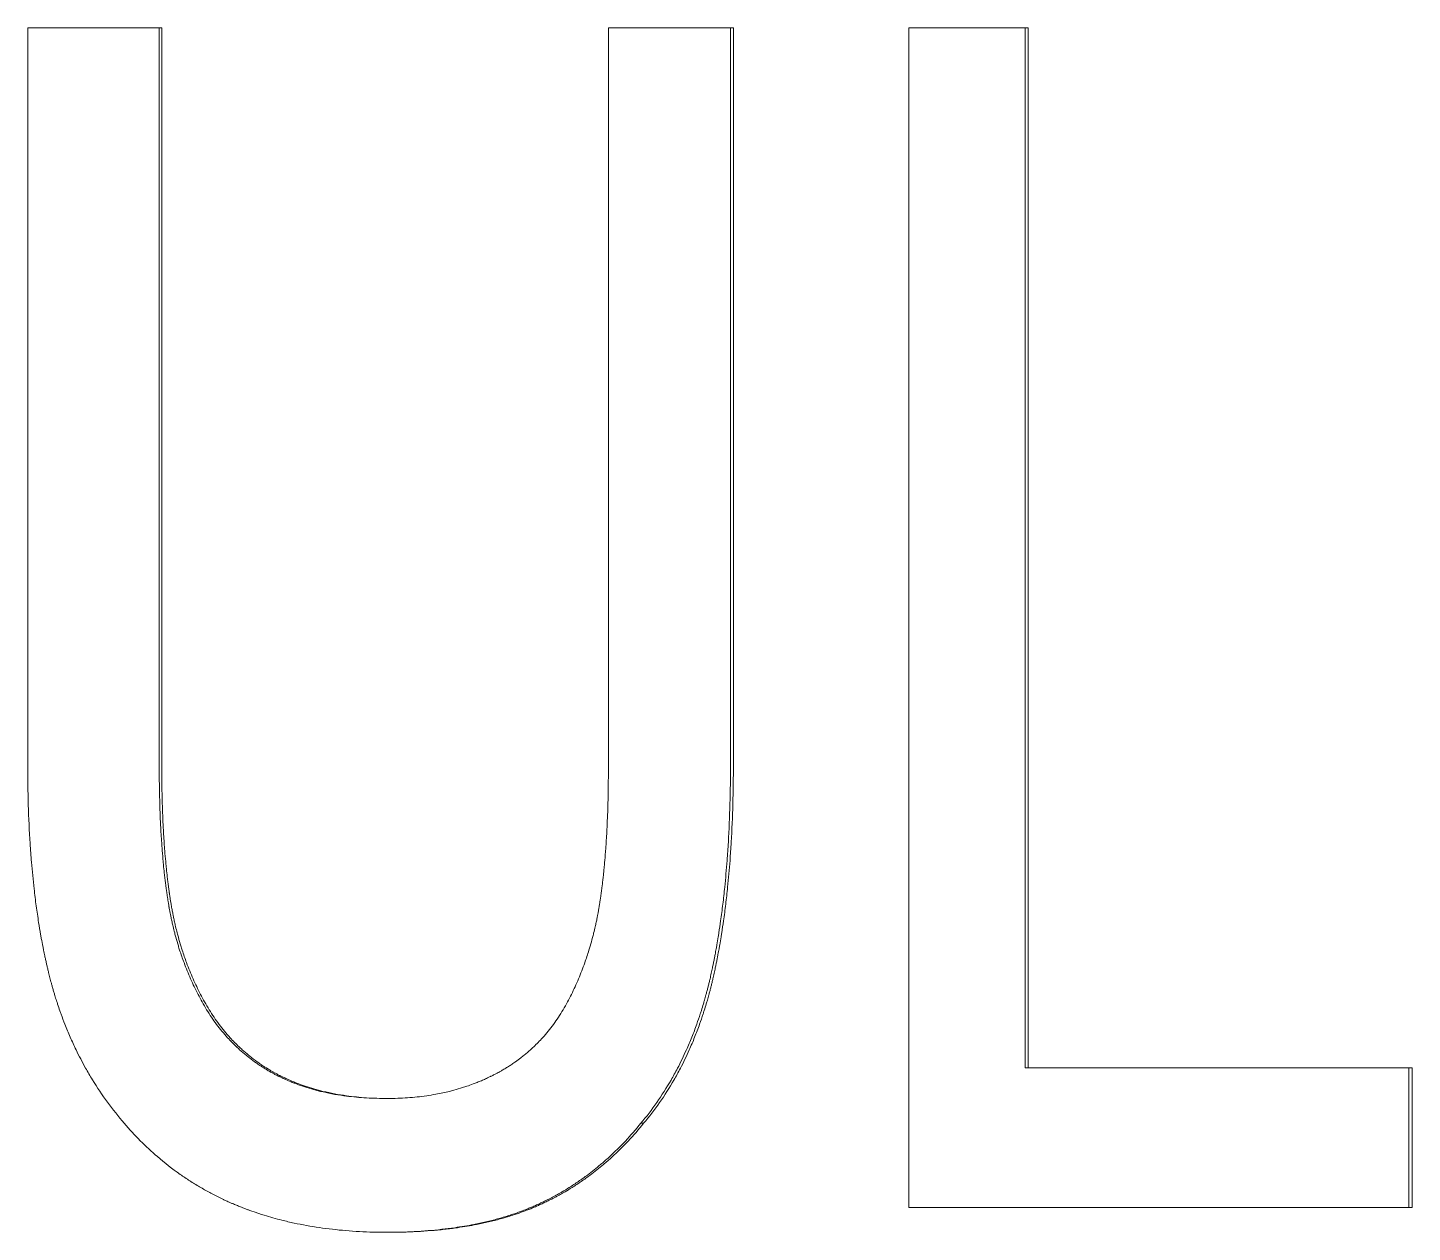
# Model space of a CAD drawing. Header units: millimetres. Extents: x 0 to 8410, y 0 to 5940.
# Drawn here: x 486.487 to 489.42, y 4859.147 to 4861.7 of the extents above; entities that cross this region are included whole.
import ezdxf

# ---------------------------------------------------------------- set-up
doc = ezdxf.new("R2010")
doc.units = ezdxf.units.MM
doc.header["$LTSCALE"] = 10
doc.layers.add('가시적인 것(ISO)', color=3, linetype='Continuous', lineweight=5, true_color=0x00ff00)

msp = doc.modelspace()

# ---------------------------------------------------------------- linework, layer by layer
at = {"layer": '가시적인 것(ISO)'}
for p, q in [((486.771, 4861.6998), (486.4871, 4861.6998)), ((486.4871, 4860.1399), (486.4871, 4861.6998)), ((486.771, 4861.6998), (486.771, 4860.1399)), ((487.9819, 4861.6998), (487.7171, 4861.6998)), ((487.7171, 4860.1318), (487.7171, 4861.6998)), ((487.9819, 4861.6998), (487.9819, 4860.1399)), ((488.6064, 4861.6998), (488.3532, 4861.6998)), ((488.3532, 4859.1998), (488.3532, 4861.6998)), ((488.6064, 4861.6998), (488.6064, 4859.4956)), ((488.5999, 4859.4956), (488.6064, 4859.4956)), ((489.4199, 4859.4956), (488.6064, 4859.4956)), ((489.4199, 4859.4956), (489.4199, 4859.1998)), ((487.2439, 4859.4308), (487.2495, 4859.4308)), ((487.7858, 4859.3781), (487.7918, 4859.3781)), ((488.3532, 4859.1998), (489.4199, 4859.1998))]:
    msp.add_line(p, q, dxfattribs=at)
for points in [[(486.7657, 4861.6998), (486.7657, 4861.1798), (486.7657, 4860.6598), (486.7657, 4860.1399)], [(487.9758, 4861.6998), (487.9758, 4861.1798), (487.9758, 4860.6598), (487.9758, 4860.1399)], [(488.5999, 4861.6998), (488.5999, 4860.9651), (488.5999, 4860.2304), (488.5999, 4859.4956)]]:
    msp.add_open_spline(points, degree=3, dxfattribs=at)
for points, knots in [([(486.6917, 4859.3781), (486.6793, 4859.3925), (486.6674, 4859.4074), (486.6562, 4859.4228), (486.6449, 4859.4382), (486.6343, 4859.454), (486.6242, 4859.4704), (486.6192, 4859.4786), (486.6144, 4859.4869), (486.6097, 4859.4953), (486.6026, 4859.5079), (486.5959, 4859.5208), (486.5895, 4859.534), (486.5874, 4859.5384), (486.5853, 4859.5428), (486.5832, 4859.5473), (486.5791, 4859.5562), (486.5752, 4859.5652), (486.5714, 4859.5744), (486.5695, 4859.579), (486.5676, 4859.5836), (486.5658, 4859.5882), (486.5631, 4859.5952), (486.5604, 4859.6022), (486.5579, 4859.6093), (486.557, 4859.6117), (486.5562, 4859.614), (486.5553, 4859.6164), (486.5537, 4859.6212), (486.5521, 4859.626), (486.5505, 4859.6308), (486.5497, 4859.6332), (486.5489, 4859.6356), (486.5481, 4859.638), (486.5469, 4859.6417), (486.5458, 4859.6453), (486.5447, 4859.649), (486.5443, 4859.6502), (486.5439, 4859.6515), (486.5436, 4859.6527), (486.5428, 4859.6551), (486.5421, 4859.6576), (486.5414, 4859.6601), (486.541, 4859.6613), (486.5407, 4859.6626), (486.5403, 4859.6638), (486.5396, 4859.6663), (486.5389, 4859.6688), (486.5382, 4859.6713), (486.5379, 4859.6725), (486.5375, 4859.6737), (486.5372, 4859.675), (486.5367, 4859.6769), (486.5362, 4859.6788), (486.5357, 4859.6806), (486.5352, 4859.6825), (486.5347, 4859.6844), (486.5342, 4859.6863), (486.5337, 4859.6882), (486.5332, 4859.6901), (486.5328, 4859.692), (486.5323, 4859.6939), (486.5318, 4859.6958), (486.5313, 4859.6977), (486.5307, 4859.7003), (486.5301, 4859.7029), (486.5295, 4859.7054), (486.5292, 4859.7067), (486.5289, 4859.708), (486.5286, 4859.7093), (486.528, 4859.7119), (486.5274, 4859.7145), (486.5268, 4859.7171), (486.5265, 4859.7185), (486.5262, 4859.7198), (486.5259, 4859.7211), (486.5253, 4859.7237), (486.5247, 4859.7264), (486.5241, 4859.729), (486.5239, 4859.7303), (486.5236, 4859.7317), (486.5233, 4859.733), (486.5224, 4859.737), (486.5216, 4859.741), (486.5208, 4859.7451), (486.5202, 4859.7478), (486.5197, 4859.7505), (486.5192, 4859.7532), (486.5181, 4859.7587), (486.5171, 4859.7642), (486.516, 4859.7698), (486.5155, 4859.7725), (486.515, 4859.7753), (486.5145, 4859.7781), (486.5131, 4859.7866), (486.5116, 4859.7951), (486.5103, 4859.8037), (486.5094, 4859.8095), (486.5085, 4859.8153), (486.5076, 4859.8211), (486.5059, 4859.8328), (486.5043, 4859.8447), (486.5028, 4859.8568), (486.5021, 4859.8629), (486.5014, 4859.869), (486.5007, 4859.8751), (486.4986, 4859.8936), (486.4967, 4859.9124), (486.4951, 4859.9318), (486.4941, 4859.9447), (486.4931, 4859.9578), (486.4922, 4859.971), (486.4905, 4859.9976), (486.4893, 4860.0249), (486.4884, 4860.0531), (486.4875, 4860.0812), (486.4871, 4860.1101), (486.4871, 4860.1399)], [0, 0, 0, 0, 0.166667, 0.166667, 0.166667, 0.333333, 0.333333, 0.333333, 0.416667, 0.416667, 0.416667, 0.541667, 0.541667, 0.541667, 0.583333, 0.583333, 0.583333, 0.666667, 0.666667, 0.666667, 0.708333, 0.708333, 0.708333, 0.770833, 0.770833, 0.770833, 0.791667, 0.791667, 0.791667, 0.833333, 0.833333, 0.833333, 0.854167, 0.854167, 0.854167, 0.885417, 0.885417, 0.885417, 0.895833, 0.895833, 0.895833, 0.916667, 0.916667, 0.916667, 0.927083, 0.927083, 0.927083, 0.947917, 0.947917, 0.947917, 0.958333, 0.958333, 0.958333, 0.973958, 0.973958, 0.973958, 0.989583, 0.989583, 0.989583, 1.005208, 1.005208, 1.005208, 1.020833, 1.020833, 1.020833, 1.041667, 1.041667, 1.041667, 1.052083, 1.052083, 1.052083, 1.072917, 1.072917, 1.072917, 1.083333, 1.083333, 1.083333, 1.104167, 1.104167, 1.104167, 1.114583, 1.114583, 1.114583, 1.145833, 1.145833, 1.145833, 1.166667, 1.166667, 1.166667, 1.208333, 1.208333, 1.208333, 1.229167, 1.229167, 1.229167, 1.291667, 1.291667, 1.291667, 1.333333, 1.333333, 1.333333, 1.416667, 1.416667, 1.416667, 1.458333, 1.458333, 1.458333, 1.583333, 1.583333, 1.583333, 1.666667, 1.666667, 1.666667, 1.833333, 1.833333, 1.833333, 2, 2, 2, 2]), ([(486.7657, 4860.1399), (486.7657, 4860.1205), (486.7658, 4860.1017), (486.7662, 4860.0834), (486.7665, 4860.0651), (486.7671, 4860.0473), (486.7678, 4860.03), (486.7681, 4860.0214), (486.7685, 4860.0129), (486.7689, 4860.0045), (486.7696, 4859.992), (486.7704, 4859.9797), (486.7712, 4859.9678), (486.7715, 4859.9638), (486.7718, 4859.9598), (486.7721, 4859.9559), (486.7727, 4859.9481), (486.7734, 4859.9403), (486.7741, 4859.9328), (486.7744, 4859.929), (486.7748, 4859.9252), (486.7751, 4859.9215), (486.7757, 4859.9159), (486.7763, 4859.9104), (486.7769, 4859.905), (486.7771, 4859.9031), (486.7773, 4859.9013), (486.7775, 4859.8995), (486.7779, 4859.896), (486.7783, 4859.8924), (486.7788, 4859.8889), (486.779, 4859.8871), (486.7792, 4859.8854), (486.7794, 4859.8836), (486.7798, 4859.881), (486.7801, 4859.8784), (486.7805, 4859.8758), (486.7806, 4859.8749), (486.7807, 4859.8741), (486.7808, 4859.8732), (486.7811, 4859.8715), (486.7813, 4859.8698), (486.7815, 4859.8681), (486.7817, 4859.8673), (486.7818, 4859.8664), (486.7819, 4859.8656), (486.7821, 4859.8639), (486.7824, 4859.8622), (486.7826, 4859.8605), (486.7828, 4859.8597), (486.7829, 4859.8588), (486.783, 4859.858), (486.7832, 4859.8568), (486.7834, 4859.8555), (486.7836, 4859.8543), (486.7838, 4859.853), (486.784, 4859.8518), (486.7842, 4859.8506), (486.7844, 4859.8493), (486.7846, 4859.8481), (486.7848, 4859.8469), (486.7849, 4859.8457), (486.7852, 4859.8445), (486.7854, 4859.8432), (486.7856, 4859.8416), (486.7859, 4859.84), (486.7862, 4859.8384), (486.7863, 4859.8376), (486.7865, 4859.8368), (486.7866, 4859.8359), (486.7869, 4859.8343), (486.7872, 4859.8327), (486.7875, 4859.8311), (486.7876, 4859.8303), (486.7878, 4859.8295), (486.7879, 4859.8287), (486.7882, 4859.8271), (486.7885, 4859.8255), (486.7889, 4859.8239), (486.789, 4859.8231), (486.7892, 4859.8223), (486.7893, 4859.8215), (486.7898, 4859.8191), (486.7903, 4859.8167), (486.7908, 4859.8143), (486.7911, 4859.8127), (486.7915, 4859.8112), (486.7918, 4859.8096), (486.7925, 4859.8064), (486.7932, 4859.8033), (486.7939, 4859.8001), (486.7943, 4859.7986), (486.7946, 4859.797), (486.795, 4859.7954), (486.7961, 4859.7908), (486.7973, 4859.7861), (486.7985, 4859.7815), (486.7993, 4859.7784), (486.8001, 4859.7753), (486.8009, 4859.7723), (486.8026, 4859.7662), (486.8044, 4859.7601), (486.8062, 4859.7541), (486.8071, 4859.7511), (486.8081, 4859.7481), (486.809, 4859.7451), (486.8119, 4859.7362), (486.815, 4859.7273), (486.8182, 4859.7186), (486.8204, 4859.7128), (486.8226, 4859.7071), (486.8249, 4859.7014), (486.8296, 4859.69), (486.8345, 4859.6788), (486.8398, 4859.6678), (486.845, 4859.6568), (486.8506, 4859.646), (486.8565, 4859.6354)], [0, 0, 0, 0, 0.166667, 0.166667, 0.166667, 0.333333, 0.333333, 0.333333, 0.416667, 0.416667, 0.416667, 0.541667, 0.541667, 0.541667, 0.583333, 0.583333, 0.583333, 0.666667, 0.666667, 0.666667, 0.708333, 0.708333, 0.708333, 0.770833, 0.770833, 0.770833, 0.791667, 0.791667, 0.791667, 0.833333, 0.833333, 0.833333, 0.854167, 0.854167, 0.854167, 0.885417, 0.885417, 0.885417, 0.895833, 0.895833, 0.895833, 0.916667, 0.916667, 0.916667, 0.927083, 0.927083, 0.927083, 0.947917, 0.947917, 0.947917, 0.958333, 0.958333, 0.958333, 0.973958, 0.973958, 0.973958, 0.989583, 0.989583, 0.989583, 1.005208, 1.005208, 1.005208, 1.020833, 1.020833, 1.020833, 1.041667, 1.041667, 1.041667, 1.052083, 1.052083, 1.052083, 1.072917, 1.072917, 1.072917, 1.083333, 1.083333, 1.083333, 1.104167, 1.104167, 1.104167, 1.114583, 1.114583, 1.114583, 1.145833, 1.145833, 1.145833, 1.166667, 1.166667, 1.166667, 1.208333, 1.208333, 1.208333, 1.229167, 1.229167, 1.229167, 1.291667, 1.291667, 1.291667, 1.333333, 1.333333, 1.333333, 1.416667, 1.416667, 1.416667, 1.458333, 1.458333, 1.458333, 1.583333, 1.583333, 1.583333, 1.666667, 1.666667, 1.666667, 1.833333, 1.833333, 1.833333, 2, 2, 2, 2]), ([(486.771, 4860.1399), (486.771, 4860.1205), (486.7711, 4860.1017), (486.7715, 4860.0834), (486.7718, 4860.0651), (486.7724, 4860.0473), (486.7731, 4860.03), (486.7734, 4860.0214), (486.7738, 4860.0129), (486.7742, 4860.0045), (486.7749, 4859.992), (486.7757, 4859.9797), (486.7765, 4859.9678), (486.7768, 4859.9638), (486.7771, 4859.9598), (486.7774, 4859.9559), (486.778, 4859.9481), (486.7787, 4859.9403), (486.7794, 4859.9328), (486.7797, 4859.929), (486.7801, 4859.9252), (486.7804, 4859.9215), (486.781, 4859.9159), (486.7816, 4859.9104), (486.7822, 4859.905), (486.7824, 4859.9031), (486.7826, 4859.9013), (486.7828, 4859.8995), (486.7832, 4859.896), (486.7837, 4859.8924), (486.7841, 4859.8889), (486.7843, 4859.8871), (486.7845, 4859.8854), (486.7848, 4859.8836), (486.7851, 4859.881), (486.7854, 4859.8784), (486.7858, 4859.8758), (486.7859, 4859.8749), (486.786, 4859.8741), (486.7861, 4859.8732), (486.7864, 4859.8715), (486.7866, 4859.8698), (486.7868, 4859.8681), (486.787, 4859.8673), (486.7871, 4859.8664), (486.7872, 4859.8656), (486.7875, 4859.8639), (486.7877, 4859.8622), (486.7879, 4859.8605), (486.7881, 4859.8597), (486.7882, 4859.8588), (486.7883, 4859.858), (486.7885, 4859.8568), (486.7887, 4859.8555), (486.7889, 4859.8543), (486.7891, 4859.853), (486.7893, 4859.8518), (486.7895, 4859.8506), (486.7897, 4859.8493), (486.7899, 4859.8481), (486.7901, 4859.8469), (486.7903, 4859.8457), (486.7905, 4859.8445), (486.7907, 4859.8432), (486.7909, 4859.8416), (486.7912, 4859.84), (486.7915, 4859.8384), (486.7916, 4859.8376), (486.7918, 4859.8368), (486.7919, 4859.8359), (486.7922, 4859.8343), (486.7925, 4859.8327), (486.7928, 4859.8311), (486.7929, 4859.8303), (486.7931, 4859.8295), (486.7932, 4859.8287), (486.7935, 4859.8271), (486.7939, 4859.8255), (486.7942, 4859.8239), (486.7943, 4859.8231), (486.7945, 4859.8223), (486.7946, 4859.8215), (486.7951, 4859.8191), (486.7956, 4859.8167), (486.7961, 4859.8143), (486.7964, 4859.8127), (486.7968, 4859.8112), (486.7971, 4859.8096), (486.7978, 4859.8064), (486.7985, 4859.8033), (486.7992, 4859.8001), (486.7996, 4859.7986), (486.7999, 4859.797), (486.8003, 4859.7954), (486.8014, 4859.7908), (486.8026, 4859.7861), (486.8038, 4859.7815), (486.8046, 4859.7784), (486.8054, 4859.7753), (486.8063, 4859.7723), (486.8079, 4859.7662), (486.8097, 4859.7601), (486.8116, 4859.7541), (486.8125, 4859.7511), (486.8134, 4859.7481), (486.8144, 4859.7451), (486.8173, 4859.7362), (486.8203, 4859.7273), (486.8236, 4859.7186), (486.8257, 4859.7128), (486.8279, 4859.7071), (486.8303, 4859.7014), (486.8349, 4859.69), (486.8398, 4859.6788), (486.8451, 4859.6678), (486.8504, 4859.6568), (486.8559, 4859.646), (486.8618, 4859.6354)], [0, 0, 0, 0, 0.166667, 0.166667, 0.166667, 0.333333, 0.333333, 0.333333, 0.416667, 0.416667, 0.416667, 0.541667, 0.541667, 0.541667, 0.583333, 0.583333, 0.583333, 0.666667, 0.666667, 0.666667, 0.708333, 0.708333, 0.708333, 0.770833, 0.770833, 0.770833, 0.791667, 0.791667, 0.791667, 0.833333, 0.833333, 0.833333, 0.854167, 0.854167, 0.854167, 0.885417, 0.885417, 0.885417, 0.895833, 0.895833, 0.895833, 0.916667, 0.916667, 0.916667, 0.927083, 0.927083, 0.927083, 0.947917, 0.947917, 0.947917, 0.958333, 0.958333, 0.958333, 0.973958, 0.973958, 0.973958, 0.989583, 0.989583, 0.989583, 1.005208, 1.005208, 1.005208, 1.020833, 1.020833, 1.020833, 1.041667, 1.041667, 1.041667, 1.052083, 1.052083, 1.052083, 1.072917, 1.072917, 1.072917, 1.083333, 1.083333, 1.083333, 1.104167, 1.104167, 1.104167, 1.114583, 1.114583, 1.114583, 1.145833, 1.145833, 1.145833, 1.166667, 1.166667, 1.166667, 1.208333, 1.208333, 1.208333, 1.229167, 1.229167, 1.229167, 1.291667, 1.291667, 1.291667, 1.333333, 1.333333, 1.333333, 1.416667, 1.416667, 1.416667, 1.458333, 1.458333, 1.458333, 1.583333, 1.583333, 1.583333, 1.666667, 1.666667, 1.666667, 1.833333, 1.833333, 1.833333, 2, 2, 2, 2]), ([(487.6305, 4859.6354), (487.6362, 4859.646), (487.6415, 4859.6568), (487.6465, 4859.6677), (487.6516, 4859.6787), (487.6563, 4859.6899), (487.6607, 4859.7012), (487.6629, 4859.7069), (487.665, 4859.7127), (487.6671, 4859.7184), (487.6702, 4859.7271), (487.6731, 4859.7359), (487.6758, 4859.7448), (487.6768, 4859.7478), (487.6777, 4859.7507), (487.6785, 4859.7537), (487.6803, 4859.7597), (487.682, 4859.7657), (487.6836, 4859.7718), (487.6844, 4859.7749), (487.6852, 4859.7779), (487.6859, 4859.781), (487.6871, 4859.7856), (487.6882, 4859.7902), (487.6892, 4859.7948), (487.6896, 4859.7964), (487.6899, 4859.7979), (487.6903, 4859.7995), (487.691, 4859.8026), (487.6916, 4859.8057), (487.6923, 4859.8089), (487.6926, 4859.8104), (487.6929, 4859.812), (487.6932, 4859.8136), (487.6937, 4859.816), (487.6942, 4859.8183), (487.6946, 4859.8207), (487.6948, 4859.8215), (487.6949, 4859.8223), (487.6951, 4859.8231), (487.6954, 4859.8247), (487.6957, 4859.8263), (487.6959, 4859.8278), (487.6961, 4859.8286), (487.6962, 4859.8294), (487.6964, 4859.8302), (487.6967, 4859.8318), (487.6969, 4859.8334), (487.6972, 4859.835), (487.6973, 4859.8358), (487.6975, 4859.8366), (487.6976, 4859.8374), (487.6978, 4859.8386), (487.698, 4859.8399), (487.6982, 4859.8411), (487.6984, 4859.8423), (487.6986, 4859.8435), (487.6988, 4859.8447), (487.699, 4859.8459), (487.6992, 4859.8471), (487.6993, 4859.8483), (487.6995, 4859.8495), (487.6997, 4859.8508), (487.6999, 4859.852), (487.7001, 4859.8536), (487.7004, 4859.8553), (487.7006, 4859.8569), (487.7007, 4859.8577), (487.7009, 4859.8586), (487.701, 4859.8594), (487.7012, 4859.861), (487.7014, 4859.8627), (487.7017, 4859.8644), (487.7018, 4859.8652), (487.7019, 4859.866), (487.702, 4859.8669), (487.7023, 4859.8686), (487.7025, 4859.8702), (487.7027, 4859.8719), (487.7028, 4859.8728), (487.7029, 4859.8736), (487.703, 4859.8745), (487.7034, 4859.877), (487.7037, 4859.8796), (487.704, 4859.8822), (487.7042, 4859.8839), (487.7044, 4859.8856), (487.7046, 4859.8874), (487.7051, 4859.8909), (487.7055, 4859.8944), (487.7059, 4859.8979), (487.706, 4859.8997), (487.7062, 4859.9014), (487.7064, 4859.9032), (487.707, 4859.9086), (487.7076, 4859.914), (487.7081, 4859.9195), (487.7084, 4859.9231), (487.7088, 4859.9268), (487.7091, 4859.9305), (487.7098, 4859.9379), (487.7104, 4859.9455), (487.711, 4859.9532), (487.7113, 4859.957), (487.7116, 4859.9609), (487.7118, 4859.9647), (487.7126, 4859.9764), (487.7134, 4859.9884), (487.714, 4860.0006), (487.7144, 4860.0087), (487.7148, 4860.017), (487.7151, 4860.0254), (487.7158, 4860.0422), (487.7163, 4860.0594), (487.7166, 4860.0771), (487.7169, 4860.0949), (487.7171, 4860.1131), (487.7171, 4860.1318)], [0, 0, 0, 0, 0.166667, 0.166667, 0.166667, 0.333333, 0.333333, 0.333333, 0.416667, 0.416667, 0.416667, 0.541667, 0.541667, 0.541667, 0.583333, 0.583333, 0.583333, 0.666667, 0.666667, 0.666667, 0.708333, 0.708333, 0.708333, 0.770833, 0.770833, 0.770833, 0.791667, 0.791667, 0.791667, 0.833333, 0.833333, 0.833333, 0.854167, 0.854167, 0.854167, 0.885417, 0.885417, 0.885417, 0.895833, 0.895833, 0.895833, 0.916667, 0.916667, 0.916667, 0.927083, 0.927083, 0.927083, 0.947917, 0.947917, 0.947917, 0.958333, 0.958333, 0.958333, 0.973958, 0.973958, 0.973958, 0.989583, 0.989583, 0.989583, 1.005208, 1.005208, 1.005208, 1.020833, 1.020833, 1.020833, 1.041667, 1.041667, 1.041667, 1.052083, 1.052083, 1.052083, 1.072917, 1.072917, 1.072917, 1.083333, 1.083333, 1.083333, 1.104167, 1.104167, 1.104167, 1.114583, 1.114583, 1.114583, 1.145833, 1.145833, 1.145833, 1.166667, 1.166667, 1.166667, 1.208333, 1.208333, 1.208333, 1.229167, 1.229167, 1.229167, 1.291667, 1.291667, 1.291667, 1.333333, 1.333333, 1.333333, 1.416667, 1.416667, 1.416667, 1.458333, 1.458333, 1.458333, 1.583333, 1.583333, 1.583333, 1.666667, 1.666667, 1.666667, 1.833333, 1.833333, 1.833333, 2, 2, 2, 2]), ([(487.9758, 4860.1399), (487.9758, 4860.1108), (487.9754, 4860.0825), (487.9746, 4860.0548), (487.9738, 4860.0272), (487.9727, 4860.0002), (487.9712, 4859.974), (487.9704, 4859.9608), (487.9695, 4859.9479), (487.9686, 4859.9351), (487.9671, 4859.9159), (487.9654, 4859.8971), (487.9636, 4859.8787), (487.9629, 4859.8726), (487.9623, 4859.8665), (487.9616, 4859.8605), (487.9603, 4859.8484), (487.9588, 4859.8365), (487.9573, 4859.8247), (487.9565, 4859.8188), (487.9557, 4859.813), (487.9549, 4859.8072), (487.9537, 4859.7986), (487.9524, 4859.79), (487.951, 4859.7815), (487.9506, 4859.7787), (487.9501, 4859.7758), (487.9497, 4859.773), (487.9488, 4859.7674), (487.9478, 4859.7619), (487.9469, 4859.7563), (487.9464, 4859.7536), (487.9459, 4859.7508), (487.9454, 4859.7481), (487.9447, 4859.744), (487.9439, 4859.7399), (487.9431, 4859.7358), (487.9429, 4859.7345), (487.9426, 4859.7331), (487.9424, 4859.7318), (487.9418, 4859.7291), (487.9413, 4859.7264), (487.9408, 4859.7237), (487.9405, 4859.7224), (487.9403, 4859.721), (487.94, 4859.7197), (487.9394, 4859.717), (487.9389, 4859.7144), (487.9384, 4859.7117), (487.9381, 4859.7104), (487.9378, 4859.7091), (487.9375, 4859.7078), (487.9371, 4859.7058), (487.9367, 4859.7038), (487.9363, 4859.7019), (487.9358, 4859.6999), (487.9354, 4859.698), (487.935, 4859.696), (487.9346, 4859.6941), (487.9341, 4859.6921), (487.9337, 4859.6902), (487.9333, 4859.6883), (487.9328, 4859.6863), (487.9324, 4859.6844), (487.9318, 4859.6818), (487.9312, 4859.6793), (487.9305, 4859.6767), (487.9302, 4859.6754), (487.9299, 4859.6741), (487.9296, 4859.6729), (487.929, 4859.6703), (487.9283, 4859.6678), (487.9277, 4859.6653), (487.9274, 4859.664), (487.9271, 4859.6627), (487.9267, 4859.6615), (487.9261, 4859.659), (487.9254, 4859.6564), (487.9247, 4859.6539), (487.9244, 4859.6527), (487.9241, 4859.6514), (487.9237, 4859.6502), (487.9227, 4859.6464), (487.9217, 4859.6427), (487.9206, 4859.639), (487.9199, 4859.6365), (487.9192, 4859.6341), (487.9184, 4859.6316), (487.917, 4859.6267), (487.9155, 4859.6219), (487.914, 4859.617), (487.9132, 4859.6146), (487.9124, 4859.6122), (487.9116, 4859.6098), (487.9093, 4859.6026), (487.9068, 4859.5955), (487.9043, 4859.5884), (487.9026, 4859.5837), (487.9009, 4859.579), (487.8992, 4859.5744), (487.8956, 4859.5651), (487.892, 4859.556), (487.8882, 4859.547), (487.8863, 4859.5425), (487.8843, 4859.538), (487.8823, 4859.5336), (487.8764, 4859.5203), (487.8701, 4859.5073), (487.8635, 4859.4947), (487.8591, 4859.4862), (487.8545, 4859.4779), (487.8498, 4859.4697), (487.8403, 4859.4534), (487.8303, 4859.4376), (487.8196, 4859.4223), (487.809, 4859.407), (487.7977, 4859.3923), (487.7858, 4859.3781)], [0, 0, 0, 0, 0.166667, 0.166667, 0.166667, 0.333333, 0.333333, 0.333333, 0.416667, 0.416667, 0.416667, 0.541667, 0.541667, 0.541667, 0.583333, 0.583333, 0.583333, 0.666667, 0.666667, 0.666667, 0.708333, 0.708333, 0.708333, 0.770833, 0.770833, 0.770833, 0.791667, 0.791667, 0.791667, 0.833333, 0.833333, 0.833333, 0.854167, 0.854167, 0.854167, 0.885417, 0.885417, 0.885417, 0.895833, 0.895833, 0.895833, 0.916667, 0.916667, 0.916667, 0.927083, 0.927083, 0.927083, 0.947917, 0.947917, 0.947917, 0.958333, 0.958333, 0.958333, 0.973958, 0.973958, 0.973958, 0.989583, 0.989583, 0.989583, 1.005208, 1.005208, 1.005208, 1.020833, 1.020833, 1.020833, 1.041667, 1.041667, 1.041667, 1.052083, 1.052083, 1.052083, 1.072917, 1.072917, 1.072917, 1.083333, 1.083333, 1.083333, 1.104167, 1.104167, 1.104167, 1.114583, 1.114583, 1.114583, 1.145833, 1.145833, 1.145833, 1.166667, 1.166667, 1.166667, 1.208333, 1.208333, 1.208333, 1.229167, 1.229167, 1.229167, 1.291667, 1.291667, 1.291667, 1.333333, 1.333333, 1.333333, 1.416667, 1.416667, 1.416667, 1.458333, 1.458333, 1.458333, 1.583333, 1.583333, 1.583333, 1.666667, 1.666667, 1.666667, 1.833333, 1.833333, 1.833333, 2, 2, 2, 2]), ([(487.9819, 4860.1399), (487.9819, 4860.1108), (487.9815, 4860.0825), (487.9807, 4860.0548), (487.98, 4860.0272), (487.9788, 4860.0002), (487.9773, 4859.974), (487.9765, 4859.9608), (487.9756, 4859.9479), (487.9747, 4859.9351), (487.9732, 4859.9159), (487.9716, 4859.8971), (487.9697, 4859.8787), (487.9691, 4859.8726), (487.9684, 4859.8665), (487.9677, 4859.8605), (487.9664, 4859.8484), (487.9649, 4859.8365), (487.9634, 4859.8247), (487.9626, 4859.8188), (487.9618, 4859.813), (487.961, 4859.8072), (487.9598, 4859.7986), (487.9585, 4859.79), (487.9572, 4859.7815), (487.9567, 4859.7787), (487.9563, 4859.7758), (487.9558, 4859.773), (487.9549, 4859.7674), (487.9539, 4859.7619), (487.953, 4859.7563), (487.9525, 4859.7536), (487.952, 4859.7508), (487.9515, 4859.7481), (487.9508, 4859.744), (487.95, 4859.7399), (487.9492, 4859.7358), (487.949, 4859.7345), (487.9487, 4859.7331), (487.9485, 4859.7318), (487.9479, 4859.7291), (487.9474, 4859.7264), (487.9469, 4859.7237), (487.9466, 4859.7224), (487.9464, 4859.721), (487.9461, 4859.7197), (487.9456, 4859.717), (487.945, 4859.7144), (487.9445, 4859.7117), (487.9442, 4859.7104), (487.9439, 4859.7091), (487.9436, 4859.7078), (487.9432, 4859.7058), (487.9428, 4859.7038), (487.9424, 4859.7019), (487.9419, 4859.6999), (487.9415, 4859.698), (487.9411, 4859.696), (487.9407, 4859.6941), (487.9402, 4859.6921), (487.9398, 4859.6902), (487.9394, 4859.6883), (487.9389, 4859.6863), (487.9385, 4859.6844), (487.9379, 4859.6818), (487.9373, 4859.6793), (487.9366, 4859.6767), (487.9363, 4859.6754), (487.936, 4859.6741), (487.9357, 4859.6729), (487.9351, 4859.6703), (487.9344, 4859.6678), (487.9338, 4859.6653), (487.9335, 4859.664), (487.9332, 4859.6627), (487.9328, 4859.6615), (487.9322, 4859.659), (487.9315, 4859.6564), (487.9308, 4859.6539), (487.9305, 4859.6527), (487.9302, 4859.6514), (487.9298, 4859.6502), (487.9288, 4859.6464), (487.9277, 4859.6427), (487.9267, 4859.639), (487.926, 4859.6365), (487.9253, 4859.6341), (487.9245, 4859.6316), (487.9231, 4859.6267), (487.9216, 4859.6219), (487.92, 4859.617), (487.9193, 4859.6146), (487.9185, 4859.6122), (487.9177, 4859.6098), (487.9154, 4859.6026), (487.9129, 4859.5955), (487.9104, 4859.5884), (487.9087, 4859.5837), (487.907, 4859.579), (487.9052, 4859.5744), (487.9017, 4859.5651), (487.898, 4859.556), (487.8942, 4859.547), (487.8923, 4859.5425), (487.8904, 4859.538), (487.8884, 4859.5336), (487.8824, 4859.5203), (487.8762, 4859.5073), (487.8695, 4859.4947), (487.8651, 4859.4862), (487.8605, 4859.4779), (487.8558, 4859.4697), (487.8464, 4859.4534), (487.8363, 4859.4376), (487.8256, 4859.4223), (487.815, 4859.407), (487.8037, 4859.3923), (487.7918, 4859.3781)], [0, 0, 0, 0, 0.166667, 0.166667, 0.166667, 0.333333, 0.333333, 0.333333, 0.416667, 0.416667, 0.416667, 0.541667, 0.541667, 0.541667, 0.583333, 0.583333, 0.583333, 0.666667, 0.666667, 0.666667, 0.708333, 0.708333, 0.708333, 0.770833, 0.770833, 0.770833, 0.791667, 0.791667, 0.791667, 0.833333, 0.833333, 0.833333, 0.854167, 0.854167, 0.854167, 0.885417, 0.885417, 0.885417, 0.895833, 0.895833, 0.895833, 0.916667, 0.916667, 0.916667, 0.927083, 0.927083, 0.927083, 0.947917, 0.947917, 0.947917, 0.958333, 0.958333, 0.958333, 0.973958, 0.973958, 0.973958, 0.989583, 0.989583, 0.989583, 1.005208, 1.005208, 1.005208, 1.020833, 1.020833, 1.020833, 1.041667, 1.041667, 1.041667, 1.052083, 1.052083, 1.052083, 1.072917, 1.072917, 1.072917, 1.083333, 1.083333, 1.083333, 1.104167, 1.104167, 1.104167, 1.114583, 1.114583, 1.114583, 1.145833, 1.145833, 1.145833, 1.166667, 1.166667, 1.166667, 1.208333, 1.208333, 1.208333, 1.229167, 1.229167, 1.229167, 1.291667, 1.291667, 1.291667, 1.333333, 1.333333, 1.333333, 1.416667, 1.416667, 1.416667, 1.458333, 1.458333, 1.458333, 1.583333, 1.583333, 1.583333, 1.666667, 1.666667, 1.666667, 1.833333, 1.833333, 1.833333, 2, 2, 2, 2]), ([(486.8565, 4859.6354), (486.8628, 4859.6241), (486.8694, 4859.6134), (486.8764, 4859.603), (486.8834, 4859.5927), (486.8908, 4859.5828), (486.8986, 4859.5734), (486.9025, 4859.5687), (486.9065, 4859.5641), (486.9105, 4859.5596), (486.9167, 4859.5529), (486.923, 4859.5464), (486.9295, 4859.5402), (486.9317, 4859.5382), (486.9339, 4859.5361), (486.9361, 4859.5341), (486.9405, 4859.5301), (486.9451, 4859.5262), (486.9497, 4859.5224), (486.952, 4859.5205), (486.9544, 4859.5186), (486.9567, 4859.5168), (486.9614, 4859.5131), (486.9663, 4859.5096), (486.9712, 4859.5061), (486.9736, 4859.5044), (486.9761, 4859.5027), (486.9786, 4859.501), (486.9824, 4859.4985), (486.9862, 4859.4961), (486.99, 4859.4937), (486.9913, 4859.493), (486.9926, 4859.4922), (486.9939, 4859.4914), (486.9958, 4859.4902), (486.9978, 4859.4891), (486.9998, 4859.488), (487.0004, 4859.4876), (487.0011, 4859.4872), (487.0017, 4859.4868), (487.0027, 4859.4863), (487.0037, 4859.4857), (487.0047, 4859.4852), (487.0057, 4859.4846), (487.0067, 4859.4841), (487.0077, 4859.4835), (487.0087, 4859.483), (487.0097, 4859.4824), (487.0107, 4859.4819), (487.0117, 4859.4814), (487.0127, 4859.4808), (487.0138, 4859.4803), (487.0151, 4859.4796), (487.0165, 4859.4789), (487.0178, 4859.4782), (487.0185, 4859.4779), (487.0192, 4859.4775), (487.0199, 4859.4772), (487.022, 4859.4762), (487.024, 4859.4752), (487.0261, 4859.4742), (487.0275, 4859.4735), (487.0289, 4859.4729), (487.0303, 4859.4722), (487.0345, 4859.4703), (487.0388, 4859.4685), (487.0431, 4859.4667), (487.046, 4859.4655), (487.0489, 4859.4643), (487.0518, 4859.4632), (487.0576, 4859.4609), (487.0636, 4859.4587), (487.0696, 4859.4567), (487.0726, 4859.4557), (487.0757, 4859.4547), (487.0787, 4859.4537), (487.0849, 4859.4518), (487.0911, 4859.45), (487.0974, 4859.4484), (487.1006, 4859.4475), (487.1038, 4859.4467), (487.107, 4859.4459), (487.123, 4859.4421), (487.1396, 4859.4389), (487.1568, 4859.4365), (487.1844, 4859.4327), (487.2134, 4859.4308), (487.2439, 4859.4308)], [0, 0, 0, 0, 0.166667, 0.166667, 0.166667, 0.333333, 0.333333, 0.333333, 0.416667, 0.416667, 0.416667, 0.541667, 0.541667, 0.541667, 0.583333, 0.583333, 0.583333, 0.666667, 0.666667, 0.666667, 0.708333, 0.708333, 0.708333, 0.791667, 0.791667, 0.791667, 0.833333, 0.833333, 0.833333, 0.895833, 0.895833, 0.895833, 0.916667, 0.916667, 0.916667, 0.947917, 0.947917, 0.947917, 0.958333, 0.958333, 0.958333, 0.973958, 0.973958, 0.973958, 0.989583, 0.989583, 0.989583, 1.005208, 1.005208, 1.005208, 1.020833, 1.020833, 1.020833, 1.041667, 1.041667, 1.041667, 1.052083, 1.052083, 1.052083, 1.083333, 1.083333, 1.083333, 1.104167, 1.104167, 1.104167, 1.166667, 1.166667, 1.166667, 1.208333, 1.208333, 1.208333, 1.291667, 1.291667, 1.291667, 1.333333, 1.333333, 1.333333, 1.416667, 1.416667, 1.416667, 1.458333, 1.458333, 1.458333, 1.666667, 1.666667, 1.666667, 2, 2, 2, 2]), ([(486.8618, 4859.6354), (486.8681, 4859.6241), (486.8748, 4859.6134), (486.8818, 4859.603), (486.8888, 4859.5927), (486.8962, 4859.5828), (486.904, 4859.5734), (486.9079, 4859.5687), (486.9119, 4859.5641), (486.9159, 4859.5596), (486.922, 4859.5529), (486.9284, 4859.5464), (486.9349, 4859.5402), (486.9371, 4859.5382), (486.9393, 4859.5361), (486.9415, 4859.5341), (486.946, 4859.5301), (486.9505, 4859.5262), (486.9551, 4859.5224), (486.9574, 4859.5205), (486.9598, 4859.5186), (486.9622, 4859.5168), (486.9669, 4859.5131), (486.9717, 4859.5096), (486.9766, 4859.5061), (486.9791, 4859.5044), (486.9815, 4859.5027), (486.984, 4859.501), (486.9878, 4859.4985), (486.9916, 4859.4961), (486.9955, 4859.4937), (486.9967, 4859.493), (486.998, 4859.4922), (486.9993, 4859.4914), (487.0013, 4859.4902), (487.0032, 4859.4891), (487.0052, 4859.488), (487.0059, 4859.4876), (487.0065, 4859.4872), (487.0072, 4859.4868), (487.0082, 4859.4863), (487.0092, 4859.4857), (487.0102, 4859.4852), (487.0112, 4859.4846), (487.0122, 4859.4841), (487.0132, 4859.4835), (487.0142, 4859.483), (487.0152, 4859.4824), (487.0162, 4859.4819), (487.0172, 4859.4814), (487.0182, 4859.4808), (487.0192, 4859.4803), (487.0206, 4859.4796), (487.0219, 4859.4789), (487.0233, 4859.4782), (487.024, 4859.4779), (487.0247, 4859.4775), (487.0254, 4859.4772), (487.0274, 4859.4762), (487.0295, 4859.4752), (487.0316, 4859.4742), (487.033, 4859.4735), (487.0344, 4859.4729), (487.0358, 4859.4722), (487.04, 4859.4703), (487.0443, 4859.4685), (487.0486, 4859.4667), (487.0514, 4859.4655), (487.0544, 4859.4643), (487.0573, 4859.4632), (487.0631, 4859.4609), (487.0691, 4859.4587), (487.0751, 4859.4567), (487.0781, 4859.4557), (487.0812, 4859.4547), (487.0842, 4859.4537), (487.0904, 4859.4518), (487.0966, 4859.45), (487.1029, 4859.4484), (487.1061, 4859.4475), (487.1093, 4859.4467), (487.1125, 4859.4459), (487.1285, 4859.4421), (487.1452, 4859.4389), (487.1624, 4859.4365), (487.19, 4859.4327), (487.219, 4859.4308), (487.2495, 4859.4308)], [0, 0, 0, 0, 0.166667, 0.166667, 0.166667, 0.333333, 0.333333, 0.333333, 0.416667, 0.416667, 0.416667, 0.541667, 0.541667, 0.541667, 0.583333, 0.583333, 0.583333, 0.666667, 0.666667, 0.666667, 0.708333, 0.708333, 0.708333, 0.791667, 0.791667, 0.791667, 0.833333, 0.833333, 0.833333, 0.895833, 0.895833, 0.895833, 0.916667, 0.916667, 0.916667, 0.947917, 0.947917, 0.947917, 0.958333, 0.958333, 0.958333, 0.973958, 0.973958, 0.973958, 0.989583, 0.989583, 0.989583, 1.005208, 1.005208, 1.005208, 1.020833, 1.020833, 1.020833, 1.041667, 1.041667, 1.041667, 1.052083, 1.052083, 1.052083, 1.083333, 1.083333, 1.083333, 1.104167, 1.104167, 1.104167, 1.166667, 1.166667, 1.166667, 1.208333, 1.208333, 1.208333, 1.291667, 1.291667, 1.291667, 1.333333, 1.333333, 1.333333, 1.416667, 1.416667, 1.416667, 1.458333, 1.458333, 1.458333, 1.666667, 1.666667, 1.666667, 2, 2, 2, 2]), ([(487.2495, 4859.4308), (487.2639, 4859.4308), (487.2779, 4859.4313), (487.2917, 4859.4322), (487.3055, 4859.4332), (487.319, 4859.4346), (487.3322, 4859.4365), (487.3388, 4859.4375), (487.3453, 4859.4386), (487.3518, 4859.4398), (487.3615, 4859.4415), (487.371, 4859.4436), (487.3804, 4859.4459), (487.3836, 4859.4467), (487.3867, 4859.4475), (487.3898, 4859.4484), (487.396, 4859.45), (487.4021, 4859.4518), (487.4081, 4859.4537), (487.4112, 4859.4547), (487.4142, 4859.4557), (487.4172, 4859.4567), (487.4217, 4859.4582), (487.4261, 4859.4598), (487.4305, 4859.4615), (487.432, 4859.462), (487.4335, 4859.4626), (487.4349, 4859.4632), (487.4378, 4859.4643), (487.4408, 4859.4655), (487.4436, 4859.4667), (487.4451, 4859.4673), (487.4465, 4859.4679), (487.448, 4859.4685), (487.4508, 4859.4697), (487.4537, 4859.471), (487.4565, 4859.4722), (487.458, 4859.4729), (487.4594, 4859.4735), (487.4608, 4859.4742), (487.4629, 4859.4752), (487.465, 4859.4762), (487.4671, 4859.4772), (487.4678, 4859.4775), (487.4685, 4859.4779), (487.4692, 4859.4782), (487.4702, 4859.4787), (487.4713, 4859.4793), (487.4723, 4859.4798), (487.4734, 4859.4803), (487.4744, 4859.4808), (487.4754, 4859.4814), (487.4765, 4859.4819), (487.4775, 4859.4824), (487.4785, 4859.483), (487.4796, 4859.4835), (487.4806, 4859.4841), (487.4816, 4859.4846), (487.483, 4859.4854), (487.4843, 4859.4861), (487.4857, 4859.4868), (487.4864, 4859.4872), (487.487, 4859.4876), (487.4877, 4859.488), (487.4897, 4859.4891), (487.4917, 4859.4902), (487.4937, 4859.4914), (487.4951, 4859.4922), (487.4964, 4859.493), (487.4977, 4859.4937), (487.5003, 4859.4953), (487.5029, 4859.4969), (487.5055, 4859.4986), (487.5068, 4859.4994), (487.508, 4859.5002), (487.5093, 4859.501), (487.5118, 4859.5027), (487.5144, 4859.5044), (487.5169, 4859.5061), (487.5181, 4859.507), (487.5193, 4859.5079), (487.5206, 4859.5087), (487.5243, 4859.5114), (487.5279, 4859.514), (487.5315, 4859.5168), (487.5339, 4859.5186), (487.5362, 4859.5205), (487.5386, 4859.5224), (487.5432, 4859.5262), (487.5478, 4859.5301), (487.5522, 4859.5341), (487.5545, 4859.5361), (487.5567, 4859.5382), (487.5589, 4859.5402), (487.5654, 4859.5464), (487.5717, 4859.5529), (487.5777, 4859.5596), (487.5818, 4859.5641), (487.5857, 4859.5687), (487.5895, 4859.5734), (487.5972, 4859.5828), (487.6044, 4859.5927), (487.6113, 4859.603), (487.6181, 4859.6134), (487.6245, 4859.6241), (487.6305, 4859.6354)], [0, 0, 0, 0, 0.166667, 0.166667, 0.166667, 0.333333, 0.333333, 0.333333, 0.416667, 0.416667, 0.416667, 0.541667, 0.541667, 0.541667, 0.583333, 0.583333, 0.583333, 0.666667, 0.666667, 0.666667, 0.708333, 0.708333, 0.708333, 0.770833, 0.770833, 0.770833, 0.791667, 0.791667, 0.791667, 0.833333, 0.833333, 0.833333, 0.854167, 0.854167, 0.854167, 0.895833, 0.895833, 0.895833, 0.916667, 0.916667, 0.916667, 0.947917, 0.947917, 0.947917, 0.958333, 0.958333, 0.958333, 0.973958, 0.973958, 0.973958, 0.989583, 0.989583, 0.989583, 1.005208, 1.005208, 1.005208, 1.020833, 1.020833, 1.020833, 1.041667, 1.041667, 1.041667, 1.052083, 1.052083, 1.052083, 1.083333, 1.083333, 1.083333, 1.104167, 1.104167, 1.104167, 1.145833, 1.145833, 1.145833, 1.166667, 1.166667, 1.166667, 1.208333, 1.208333, 1.208333, 1.229167, 1.229167, 1.229167, 1.291667, 1.291667, 1.291667, 1.333333, 1.333333, 1.333333, 1.416667, 1.416667, 1.416667, 1.458333, 1.458333, 1.458333, 1.583333, 1.583333, 1.583333, 1.666667, 1.666667, 1.666667, 1.833333, 1.833333, 1.833333, 2, 2, 2, 2]), ([(489.4128, 4859.4956), (489.4128, 4859.4874), (489.4128, 4859.4792), (489.4128, 4859.471), (489.4128, 4859.4627), (489.4128, 4859.4545), (489.4128, 4859.4463), (489.4128, 4859.4422), (489.4128, 4859.4381), (489.4128, 4859.434), (489.4128, 4859.4258), (489.4128, 4859.4176), (489.4128, 4859.4093), (489.4128, 4859.4052), (489.4128, 4859.4011), (489.4128, 4859.397), (489.4128, 4859.3888), (489.4128, 4859.3806), (489.4128, 4859.3724), (489.4128, 4859.3683), (489.4128, 4859.3642), (489.4128, 4859.36), (489.4128, 4859.3518), (489.4128, 4859.3436), (489.4128, 4859.3354), (489.4128, 4859.3313), (489.4128, 4859.3272), (489.4128, 4859.3231), (489.4128, 4859.3149), (489.4128, 4859.3066), (489.4128, 4859.2984), (489.4128, 4859.2943), (489.4128, 4859.2902), (489.4128, 4859.2861), (489.4128, 4859.2738), (489.4128, 4859.2614), (489.4128, 4859.2491), (489.4128, 4859.2327), (489.4128, 4859.2163), (489.4128, 4859.1998)], [0, 0, 0, 0, 0.00246488, 0.00246488, 0.00246488, 0.00492977, 0.00492977, 0.00492977, 0.00616221, 0.00616221, 0.00616221, 0.00862709, 0.00862709, 0.00862709, 0.00985954, 0.00985954, 0.00985954, 0.01232442, 0.01232442, 0.01232442, 0.01355686, 0.01355686, 0.01355686, 0.01602175, 0.01602175, 0.01602175, 0.01725419, 0.01725419, 0.01725419, 0.01971907, 0.01971907, 0.01971907, 0.02095151, 0.02095151, 0.02095151, 0.02464884, 0.02464884, 0.02464884, 0.02957861, 0.02957861, 0.02957861, 0.02957861]), ([(487.2495, 4859.1472), (487.2293, 4859.1472), (487.2094, 4859.1477), (487.1899, 4859.1488), (487.1704, 4859.1498), (487.1513, 4859.1514), (487.1326, 4859.1536), (487.1233, 4859.1546), (487.1141, 4859.1558), (487.1049, 4859.1572), (487.0867, 4859.1599), (487.0688, 4859.1631), (487.0514, 4859.1668), (487.0427, 4859.1687), (487.0341, 4859.1707), (487.0255, 4859.1728), (487.0128, 4859.176), (487.0003, 4859.1795), (486.988, 4859.1833), (486.9839, 4859.1846), (486.9798, 4859.1859), (486.9757, 4859.1873), (486.9697, 4859.1893), (486.9637, 4859.1913), (486.9577, 4859.1935), (486.9557, 4859.1942), (486.9537, 4859.1949), (486.9518, 4859.1957), (486.9488, 4859.1968), (486.9459, 4859.1979), (486.9429, 4859.199), (486.942, 4859.1994), (486.941, 4859.1998), (486.94, 4859.2002), (486.9386, 4859.2008), (486.9371, 4859.2013), (486.9357, 4859.2019), (486.9342, 4859.2025), (486.9328, 4859.2031), (486.9313, 4859.2037), (486.9299, 4859.2043), (486.9284, 4859.2049), (486.927, 4859.2055), (486.9256, 4859.2061), (486.9241, 4859.2067), (486.9227, 4859.2073), (486.9208, 4859.2081), (486.9189, 4859.209), (486.917, 4859.2098), (486.9161, 4859.2102), (486.9151, 4859.2106), (486.9142, 4859.2111), (486.9113, 4859.2123), (486.9085, 4859.2136), (486.9057, 4859.2149), (486.9038, 4859.2158), (486.902, 4859.2167), (486.9001, 4859.2175), (486.8945, 4859.2202), (486.889, 4859.2229), (486.8835, 4859.2257), (486.8798, 4859.2276), (486.8762, 4859.2295), (486.8726, 4859.2315), (486.8654, 4859.2353), (486.8583, 4859.2393), (486.8512, 4859.2435), (486.8477, 4859.2456), (486.8442, 4859.2477), (486.8407, 4859.2498), (486.8338, 4859.2541), (486.8269, 4859.2585), (486.8202, 4859.263), (486.8168, 4859.2653), (486.8134, 4859.2676), (486.8101, 4859.2699), (486.7934, 4859.2816), (486.7773, 4859.2942), (486.7618, 4859.3075), (486.737, 4859.3289), (486.7136, 4859.3524), (486.6917, 4859.3781)], [0, 0, 0, 0, 0.166667, 0.166667, 0.166667, 0.333333, 0.333333, 0.333333, 0.416667, 0.416667, 0.416667, 0.583333, 0.583333, 0.583333, 0.666667, 0.666667, 0.666667, 0.791667, 0.791667, 0.791667, 0.833333, 0.833333, 0.833333, 0.895833, 0.895833, 0.895833, 0.916667, 0.916667, 0.916667, 0.947917, 0.947917, 0.947917, 0.958333, 0.958333, 0.958333, 0.973958, 0.973958, 0.973958, 0.989583, 0.989583, 0.989583, 1.005208, 1.005208, 1.005208, 1.020833, 1.020833, 1.020833, 1.041667, 1.041667, 1.041667, 1.052083, 1.052083, 1.052083, 1.083333, 1.083333, 1.083333, 1.104167, 1.104167, 1.104167, 1.166667, 1.166667, 1.166667, 1.208333, 1.208333, 1.208333, 1.291667, 1.291667, 1.291667, 1.333333, 1.333333, 1.333333, 1.416667, 1.416667, 1.416667, 1.458333, 1.458333, 1.458333, 1.666667, 1.666667, 1.666667, 2, 2, 2, 2]), ([(487.7858, 4859.3781), (487.7752, 4859.3651), (487.7643, 4859.3526), (487.7531, 4859.3406), (487.7419, 4859.3287), (487.7304, 4859.3173), (487.7185, 4859.3065), (487.7126, 4859.3011), (487.7067, 4859.2959), (487.7006, 4859.2907), (487.6915, 4859.2831), (487.6823, 4859.2757), (487.6729, 4859.2686), (487.6697, 4859.2663), (487.6666, 4859.264), (487.6634, 4859.2617), (487.657, 4859.2571), (487.6506, 4859.2527), (487.6441, 4859.2485), (487.6408, 4859.2463), (487.6376, 4859.2442), (487.6343, 4859.2421), (487.6293, 4859.239), (487.6243, 4859.236), (487.6193, 4859.2331), (487.6176, 4859.2321), (487.616, 4859.2311), (487.6143, 4859.2302), (487.6109, 4859.2282), (487.6075, 4859.2263), (487.6041, 4859.2245), (487.6024, 4859.2235), (487.6007, 4859.2226), (487.599, 4859.2217), (487.5956, 4859.2199), (487.5921, 4859.2181), (487.5887, 4859.2164), (487.5869, 4859.2155), (487.5852, 4859.2146), (487.5835, 4859.2138), (487.5808, 4859.2125), (487.5782, 4859.2112), (487.5756, 4859.21), (487.5747, 4859.2095), (487.5738, 4859.2091), (487.573, 4859.2087), (487.5716, 4859.2081), (487.5703, 4859.2075), (487.569, 4859.2069), (487.5677, 4859.2063), (487.5663, 4859.2057), (487.565, 4859.2051), (487.5637, 4859.2045), (487.5623, 4859.2039), (487.561, 4859.2033), (487.5597, 4859.2027), (487.5583, 4859.2021), (487.557, 4859.2015), (487.5552, 4859.2008), (487.5534, 4859.2), (487.5515, 4859.1993), (487.5506, 4859.1989), (487.5497, 4859.1985), (487.5488, 4859.1981), (487.5461, 4859.197), (487.5433, 4859.1959), (487.5406, 4859.1948), (487.5387, 4859.1941), (487.5368, 4859.1934), (487.535, 4859.1927), (487.5294, 4859.1906), (487.5237, 4859.1885), (487.5179, 4859.1865), (487.5141, 4859.1852), (487.5102, 4859.184), (487.5063, 4859.1827), (487.4985, 4859.1802), (487.4905, 4859.1778), (487.4824, 4859.1756), (487.4783, 4859.1745), (487.4742, 4859.1734), (487.4701, 4859.1724), (487.4618, 4859.1703), (487.4534, 4859.1683), (487.4449, 4859.1665), (487.4406, 4859.1655), (487.4363, 4859.1647), (487.4319, 4859.1638), (487.4189, 4859.1612), (487.4055, 4859.159), (487.3918, 4859.157), (487.3827, 4859.1557), (487.3734, 4859.1545), (487.364, 4859.1535), (487.3452, 4859.1514), (487.3258, 4859.1498), (487.3057, 4859.1487), (487.2866, 4859.1477), (487.267, 4859.1472), (487.2468, 4859.1472)], [0, 0, 0, 0, 0.166667, 0.166667, 0.166667, 0.333333, 0.333333, 0.333333, 0.416667, 0.416667, 0.416667, 0.541667, 0.541667, 0.541667, 0.583333, 0.583333, 0.583333, 0.666667, 0.666667, 0.666667, 0.708333, 0.708333, 0.708333, 0.770833, 0.770833, 0.770833, 0.791667, 0.791667, 0.791667, 0.833333, 0.833333, 0.833333, 0.854167, 0.854167, 0.854167, 0.895833, 0.895833, 0.895833, 0.916667, 0.916667, 0.916667, 0.947917, 0.947917, 0.947917, 0.958333, 0.958333, 0.958333, 0.973958, 0.973958, 0.973958, 0.989583, 0.989583, 0.989583, 1.005208, 1.005208, 1.005208, 1.020833, 1.020833, 1.020833, 1.041667, 1.041667, 1.041667, 1.052083, 1.052083, 1.052083, 1.083333, 1.083333, 1.083333, 1.104167, 1.104167, 1.104167, 1.166667, 1.166667, 1.166667, 1.208333, 1.208333, 1.208333, 1.291667, 1.291667, 1.291667, 1.333333, 1.333333, 1.333333, 1.416667, 1.416667, 1.416667, 1.458333, 1.458333, 1.458333, 1.583333, 1.583333, 1.583333, 1.666667, 1.666667, 1.666667, 1.833333, 1.833333, 1.833333, 1.992427, 1.992427, 1.992427, 1.992427]), ([(487.7918, 4859.3781), (487.7812, 4859.3651), (487.7703, 4859.3526), (487.7591, 4859.3406), (487.7478, 4859.3287), (487.7363, 4859.3173), (487.7245, 4859.3065), (487.7186, 4859.3011), (487.7126, 4859.2959), (487.7065, 4859.2907), (487.6975, 4859.2831), (487.6882, 4859.2757), (487.6788, 4859.2686), (487.6756, 4859.2663), (487.6725, 4859.264), (487.6693, 4859.2617), (487.6629, 4859.2571), (487.6565, 4859.2527), (487.65, 4859.2485), (487.6467, 4859.2463), (487.6435, 4859.2442), (487.6402, 4859.2421), (487.6352, 4859.239), (487.6302, 4859.236), (487.6252, 4859.2331), (487.6235, 4859.2321), (487.6219, 4859.2311), (487.6202, 4859.2302), (487.6168, 4859.2282), (487.6134, 4859.2263), (487.61, 4859.2245), (487.6083, 4859.2235), (487.6066, 4859.2226), (487.6049, 4859.2217), (487.6014, 4859.2199), (487.598, 4859.2181), (487.5945, 4859.2164), (487.5928, 4859.2155), (487.5911, 4859.2146), (487.5893, 4859.2138), (487.5867, 4859.2125), (487.5841, 4859.2112), (487.5814, 4859.21), (487.5806, 4859.2095), (487.5797, 4859.2091), (487.5788, 4859.2087), (487.5775, 4859.2081), (487.5762, 4859.2075), (487.5748, 4859.2069), (487.5735, 4859.2063), (487.5722, 4859.2057), (487.5708, 4859.2051), (487.5695, 4859.2045), (487.5682, 4859.2039), (487.5668, 4859.2033), (487.5655, 4859.2027), (487.5642, 4859.2021), (487.5628, 4859.2015), (487.561, 4859.2008), (487.5592, 4859.2), (487.5574, 4859.1993), (487.5565, 4859.1989), (487.5556, 4859.1985), (487.5547, 4859.1981), (487.5519, 4859.197), (487.5492, 4859.1959), (487.5464, 4859.1948), (487.5445, 4859.1941), (487.5427, 4859.1934), (487.5408, 4859.1927), (487.5352, 4859.1906), (487.5295, 4859.1885), (487.5237, 4859.1865), (487.5199, 4859.1852), (487.516, 4859.184), (487.5121, 4859.1827), (487.5043, 4859.1802), (487.4963, 4859.1778), (487.4882, 4859.1756), (487.4841, 4859.1745), (487.48, 4859.1734), (487.4759, 4859.1724), (487.4676, 4859.1703), (487.4592, 4859.1683), (487.4506, 4859.1665), (487.4464, 4859.1655), (487.442, 4859.1647), (487.4377, 4859.1638), (487.4246, 4859.1612), (487.4113, 4859.159), (487.3976, 4859.157), (487.3884, 4859.1557), (487.3792, 4859.1545), (487.3697, 4859.1535), (487.3509, 4859.1514), (487.3314, 4859.1498), (487.3114, 4859.1487), (487.2914, 4859.1477), (487.2708, 4859.1472), (487.2495, 4859.1472)], [0, 0, 0, 0, 0.166667, 0.166667, 0.166667, 0.333333, 0.333333, 0.333333, 0.416667, 0.416667, 0.416667, 0.541667, 0.541667, 0.541667, 0.583333, 0.583333, 0.583333, 0.666667, 0.666667, 0.666667, 0.708333, 0.708333, 0.708333, 0.770833, 0.770833, 0.770833, 0.791667, 0.791667, 0.791667, 0.833333, 0.833333, 0.833333, 0.854167, 0.854167, 0.854167, 0.895833, 0.895833, 0.895833, 0.916667, 0.916667, 0.916667, 0.947917, 0.947917, 0.947917, 0.958333, 0.958333, 0.958333, 0.973958, 0.973958, 0.973958, 0.989583, 0.989583, 0.989583, 1.005208, 1.005208, 1.005208, 1.020833, 1.020833, 1.020833, 1.041667, 1.041667, 1.041667, 1.052083, 1.052083, 1.052083, 1.083333, 1.083333, 1.083333, 1.104167, 1.104167, 1.104167, 1.166667, 1.166667, 1.166667, 1.208333, 1.208333, 1.208333, 1.291667, 1.291667, 1.291667, 1.333333, 1.333333, 1.333333, 1.416667, 1.416667, 1.416667, 1.458333, 1.458333, 1.458333, 1.583333, 1.583333, 1.583333, 1.666667, 1.666667, 1.666667, 1.833333, 1.833333, 1.833333, 2, 2, 2, 2])]:
    msp.add_open_spline(points, degree=3, knots=knots, dxfattribs=at)

doc.saveas('drawing.dxf')
